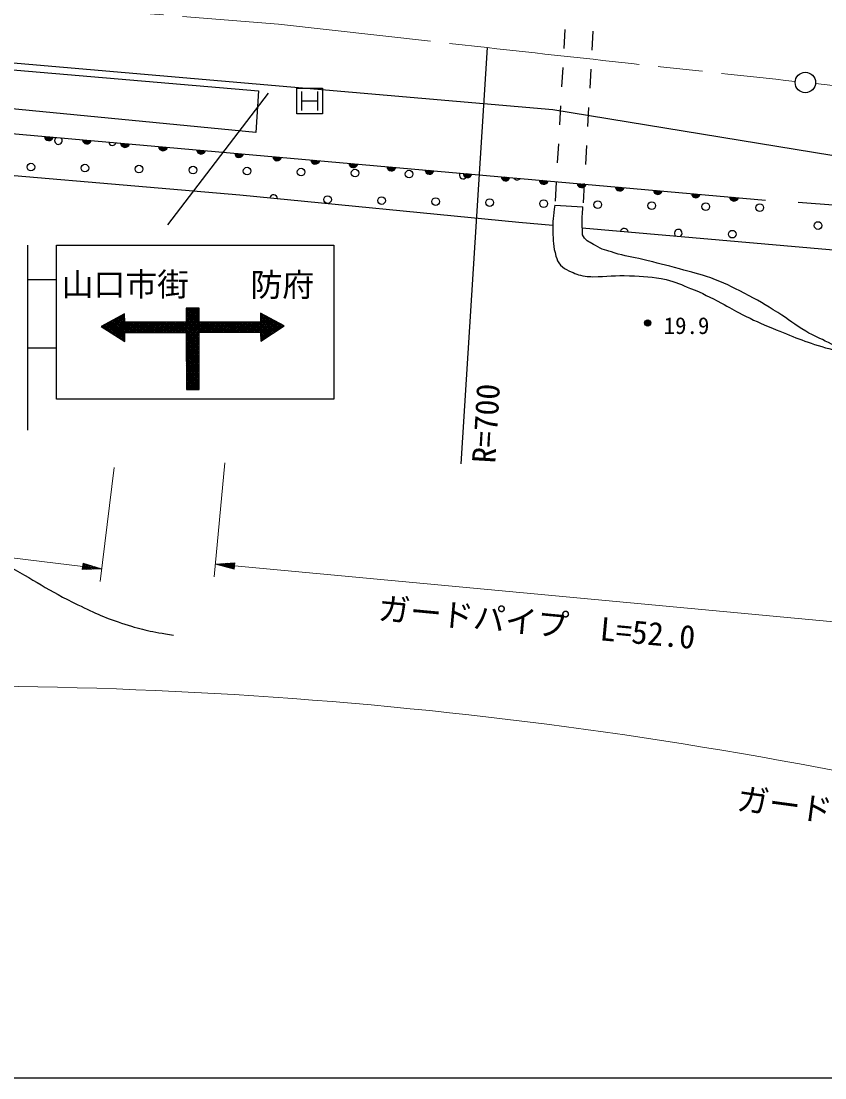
# Model space of a CAD drawing. Units: millimetres, scale not verified. Extents: x 40000 to 680000, y 20000 to 380000.
# Drawn here: x 172938 to 236040, y 205000 to 287966 of the extents above; entities that cross this region are included whole.
import ezdxf
from ezdxf.enums import TextEntityAlignment as Align

# ---------------------------------------------------------------- set-up
doc = ezdxf.new("R2010")
doc.units = ezdxf.units.MM
doc.header["$LTSCALE"] = 1000
doc.linetypes.add('CHAIN', pattern=[18.5, 12, -1.5, 3.5, -1.5])
for name, color, linetype, lineweight in [('M-BGD', 7, 'Continuous', 25), ('M-BMK', 2, 'CHAIN', 13), ('M-BMK-SRVR', 3, 'Continuous', 25), ('M-STR-HTXT', 7, 'Continuous', 13), ('M-STR-STR3', 7, 'Continuous', 25), ('M-STR-STRC', 7, 'Continuous', 25), ('M-STR-STRD', 7, 'Continuous', 25), ('M-TTL-BAND', 7, 'Continuous', 25)]:
    doc.layers.add(name, color=color, linetype=linetype, lineweight=lineweight)
doc.styles.add('ＭＳ ゴシック', font='')
doc.styles.get('ＭＳ ゴシック').set_extended_font_data('MS Gothic')

msp = doc.modelspace()

# ---------------------------------------------------------------- linework, layer by layer
at = {"layer": 'M-BGD'}
for p, q in [((215628, 287313), (215543, 285816)), ((217835, 287187), (217750, 285690)), ((215457, 284318), (215372, 282821)), ((217665, 284192), (217579, 282695)), ((215287, 281323), (215201, 279825)), ((217494, 281197), (217409, 279700)), ((215116, 278328), (215031, 276830)), ((217323, 278202), (217238, 276704)), ((214945, 275333), (214860, 273835)), ((217153, 275207), (217067, 273709)), ((214842, 273525), (217050, 273399))]:
    msp.add_line(p, q, dxfattribs=at)
for points in [[(146605, 281126), (154706, 280682), (231374, 273920)], [(152305, 277569), (163205, 276644), (190096, 274327), (212000, 272176), (214681, 271941)], [(233951, 273748), (266219, 271304), (305326, 267987), (324181, 267014), (344682, 266515), (374994, 266598), (384521, 266798)], [(216990, 271739), (247161, 269095), (286833, 265941), (314601, 263613), (336428, 263006), (355283, 262757), (373440, 262682), (386077, 263314), (384521, 266798)]]:
    msp.add_lwpolyline(points, dxfattribs=at)
for centre, radius in [((173706, 276509), 300), ((177948, 276430), 300), ((182190, 276351), 300), ((186432, 276272), 300), ((190674, 276193), 300), ((194916, 276114), 300), ((199158, 276036), 300), ((203399, 275957), 300), ((196997, 273954), 300), ((201239, 273875), 300), ((205481, 273796), 300), ((209723, 273717), 300), ((213965, 273638), 300), ((218207, 273559), 300), ((222449, 273481), 300), ((226690, 273402), 300), ((230932, 273323), 300), ((235506, 271920), 300), ((228772, 271241), 300), ((222132, 264270), 250), ((222132, 264270), 204), ((222132, 264270), 159), ((222132, 264270), 114), ((222132, 264270), 68.2), ((222132, 264270), 22.7)]:
    msp.add_circle(centre, radius, dxfattribs=at)
for centre, radius, start, end in [((175114, 278936), 354, 183.75726, 346.16243), ((175114, 278936), 283, 185.9813, 343.9384), ((175114, 278936), 212, 189.72762, 340.19207), ((175114, 278936), 142, 197.43935, 332.48034), ((175114, 278936), 100, 207.75701, 322.16268), ((175867, 278591), 300, 126.67597, 43.24372), ((178102, 278673), 354, 183.75726, 346.16243), ((178102, 278673), 283, 185.9813, 343.9384), ((178102, 278673), 212, 189.72762, 340.19207), ((178102, 278673), 142, 197.43935, 332.48034), ((178102, 278673), 100, 207.75701, 322.16268), ((180108, 278512), 300, 188.47468, 341.44501), ((181091, 278409), 354, 183.75726, 346.16243), ((181091, 278409), 283, 185.9813, 343.9384), ((181091, 278409), 212, 189.72762, 340.19207), ((181091, 278409), 142, 197.43935, 332.48034), ((181091, 278409), 100, 207.75701, 322.16268), ((184079, 278145), 354, 183.75726, 346.16243), ((184079, 278145), 283, 185.9813, 343.9384), ((184079, 278145), 212, 189.72762, 340.19207), ((184079, 278145), 142, 197.43935, 332.48034), ((184079, 278145), 100, 207.75701, 322.16268), ((187068, 277882), 354, 183.75726, 346.16243), ((187068, 277882), 283, 185.9813, 343.9384), ((187068, 277882), 212, 189.72762, 340.19207), ((187068, 277882), 142, 197.43935, 332.48034), ((187068, 277882), 100, 207.75701, 322.16268), ((190056, 277618), 354, 183.75726, 346.16243), ((190056, 277618), 283, 185.9813, 343.9384), ((190056, 277618), 212, 189.72762, 340.19207), ((190056, 277618), 142, 197.43935, 332.48034), ((190056, 277618), 100, 207.75701, 322.16268), ((193044, 277355), 354, 183.75726, 346.16243), ((193044, 277355), 283, 185.9813, 343.9384), ((193044, 277355), 212, 189.72762, 340.19207), ((193044, 277355), 142, 197.43935, 332.48034), ((193044, 277355), 100, 207.75701, 322.16268), ((196033, 277091), 354, 183.75726, 346.16243), ((196033, 277091), 283, 185.9813, 343.9384), ((196033, 277091), 212, 189.72762, 340.19207), ((196033, 277091), 142, 197.43935, 332.48034), ((196033, 277091), 100, 207.75701, 322.16268), ((199021, 276828), 354, 183.75726, 346.16243), ((199021, 276828), 283, 185.9813, 343.9384), ((199021, 276828), 212, 189.72762, 340.19207), ((199021, 276828), 142, 197.43935, 332.48034), ((199021, 276828), 100, 207.75701, 322.16268), ((202010, 276564), 354, 183.75726, 346.16243), ((202010, 276564), 283, 185.9813, 343.9384), ((202010, 276564), 212, 189.72762, 340.19207), ((202010, 276564), 142, 197.43935, 332.48034), ((202010, 276564), 100, 207.75701, 322.16268), ((204998, 276301), 354, 183.75726, 346.16243), ((204998, 276301), 283, 185.9813, 343.9384), ((204998, 276301), 212, 189.72762, 340.19207), ((204998, 276301), 142, 197.43935, 332.48034), ((204998, 276301), 100, 207.75701, 322.16268), ((207641, 275878), 300, 148.25434, 21.66535), ((207986, 276037), 354, 183.75726, 346.16243), ((207986, 276037), 283, 185.9813, 343.9384), ((207986, 276037), 212, 189.72762, 340.19207), ((207986, 276037), 142, 197.43935, 332.48034), ((207986, 276037), 100, 207.75701, 322.16268), ((210975, 275773), 354, 183.75726, 346.16243), ((210975, 275773), 283, 185.9813, 343.9384), ((210975, 275773), 212, 189.72762, 340.19207), ((210975, 275773), 142, 197.43935, 332.48034), ((210975, 275773), 100, 207.75701, 322.16268), ((211883, 275799), 300, 207.01553, 322.90416), ((213963, 275510), 354, 183.75726, 346.16243), ((213963, 275510), 283, 185.9813, 343.9384), ((213963, 275510), 212, 189.72762, 340.19207), ((213963, 275510), 142, 197.43935, 332.48034), ((213963, 275510), 100, 207.75701, 322.16268), ((216952, 275246), 354, 183.75726, 346.16243), ((216952, 275246), 283, 185.9813, 343.9384), ((216952, 275246), 212, 189.72762, 340.19207), ((216952, 275246), 142, 197.43935, 332.48034), ((216952, 275246), 100, 207.75701, 322.16268), ((219940, 274983), 354, 183.75726, 346.16243), ((219940, 274983), 283, 185.9813, 343.9384), ((219940, 274983), 212, 189.72762, 340.19207), ((219940, 274983), 142, 197.43935, 332.48034), ((219940, 274983), 100, 207.75701, 322.16268), ((222928, 274719), 354, 183.75726, 346.16243), ((222928, 274719), 283, 185.9813, 343.9384), ((222928, 274719), 212, 189.72762, 340.19207), ((222928, 274719), 142, 197.43935, 332.48034), ((222928, 274719), 100, 207.75701, 322.16268), ((192755, 274033), 300, 0.63094, 168.15462), ((225917, 274456), 354, 183.75726, 346.16243), ((225917, 274456), 283, 185.9813, 343.9384), ((225917, 274456), 212, 189.72762, 340.19207), ((225917, 274456), 142, 197.43935, 332.48034), ((225917, 274456), 100, 207.75701, 322.16268), ((228905, 274192), 354, 183.75726, 346.16243), ((228905, 274192), 283, 185.9813, 343.9384), ((228905, 274192), 212, 189.72762, 340.19207), ((228905, 274192), 142, 197.43935, 332.48034), ((228905, 274192), 100, 207.75701, 322.16268), ((220288, 271399), 300, 4.73015, 165.25243), ((224530, 271320), 300, 301.54993, 228.43265)]:
    msp.add_arc(centre, radius, start, end, dxfattribs=at)
for points, knots in [([(214842, 273525), (214710, 272601), (214664, 272291), (214684, 271496), (214703, 270719), (214704, 270266), (214928, 269523), (215017, 269226), (215073, 269042), (215283, 268813), (215493, 268583), (215664, 268500), (215948, 268370), (216421, 268153), (216697, 268024), (217211, 267949), (217452, 267913), (217589, 267907), (217832, 267904), (218949, 267889), (219576, 268039), (220692, 267982), (221823, 267923), (222468, 267912), (223574, 267671), (224355, 267501), (224761, 267283), (225503, 266984), (226473, 266593), (226986, 266303), (227919, 265831), (228563, 265506), (228893, 265268), (229538, 264945), (230456, 264484), (230980, 264244), (231932, 263858), (233539, 263207), (234428, 262789), (236100, 262329), (236756, 262148), (237752, 261886), (237807, 261974), (237860, 262057), (236903, 262435), (236322, 262728), (235630, 263076), (235215, 263221), (234548, 263614), (233660, 264137), (233227, 264531), (232353, 265078), (231343, 265709), (230774, 266062), (229715, 266607), (228709, 267125), (228139, 267414), (227077, 267804), (226146, 268147), (225596, 268255), (224638, 268514), (223517, 268817), (222884, 268969), (221756, 269245), (220875, 269461), (220359, 269499), (219495, 269777), (218909, 269966), (218550, 270025), (218024, 270347), (217630, 270587), (217328, 270667), (217078, 271056), (216968, 271228), (217024, 271370), (217004, 271573), (216964, 271987), (216971, 272222), (216990, 272637), (217003, 272936), (217011, 273039), (217050, 273399)], [0, 0, 0, 0, 1, 1, 1, 2, 2, 2, 3, 3, 3, 4, 4, 4, 5, 5, 5, 6, 6, 6, 7, 7, 7, 8, 8, 8, 9, 9, 9, 10, 10, 10, 11, 11, 11, 12, 12, 12, 13, 13, 13, 14, 14, 14, 15, 15, 15, 16, 16, 16, 17, 17, 17, 18, 18, 18, 19, 19, 19, 20, 20, 20, 21, 21, 21, 22, 22, 22, 23, 23, 23, 24, 24, 24, 25, 25, 25, 26, 26, 26, 27, 27, 27, 27]), ([(135138, 257990), (138978, 257873), (140051, 257902), (143179, 257567), (144303, 257446), (144939, 257416), (146051, 257217), (147046, 257038), (147622, 256979), (148574, 256638), (150239, 256042), (151078, 255477), (152673, 254712), (155377, 253413), (156874, 252647), (159574, 251340), (161911, 250208), (163239, 249612), (165565, 248458), (167971, 247265), (169317, 246590), (171683, 245318), (173927, 244113), (175089, 243259), (177381, 242148), (178789, 241466), (179591, 241089), (181083, 240619), (182540, 240159), (183112, 240059), (184896, 239754)], [0, 0, 0, 0, 1, 1, 1, 2, 2, 2, 3, 3, 3, 4, 4, 4, 5, 5, 5, 6, 6, 6, 7, 7, 7, 8, 8, 8, 9, 9, 9, 10, 10, 10, 10])]:
    msp.add_open_spline(points, degree=3, knots=knots, dxfattribs=at)
at = {"layer": 'M-BMK'}
msp.add_lwpolyline([(135597, 292342), (148722, 291309), (193146, 287722), (209526, 285884)], dxfattribs=at)
for start, end in [(263.69919, 263.80471), (263.81165, 263.90678)]:
    msp.add_arc((1659378, 13416773), 13210689, start, end, dxfattribs=at)
at = {"layer": 'M-BMK-SRVR'}
msp.add_line((209526, 285884), (207453, 253208), dxfattribs=at)
msp.add_circle((234508, 283150), 800, dxfattribs=at)
at = {"layer": 'M-STR-HTXT'}
for p, q in [((188934, 253298), (188100, 244337)), ((180229, 252909), (179137, 243976)), ((140275, 249738), (177769, 245151)), ((177799, 245399), (177739, 244903)), ((179258, 244969), (177739, 244903)), ((178043, 244916), (177745, 244952)), ((177751, 245002), (178346, 244929)), ((178650, 244942), (177757, 245052)), ((177763, 245101), (178954, 244955)), ((179258, 244969), (177769, 245151)), ((177775, 245200), (178966, 245055)), ((178675, 245141), (177781, 245250)), ((177787, 245300), (178383, 245227)), ((178091, 245313), (177793, 245349)), ((179258, 244969), (177799, 245399)), ((188192, 245332), (189709, 245442)), ((188192, 245332), (189663, 244944)), ((188192, 245332), (189686, 245193)), ((189681, 245144), (188486, 245255)), ((189690, 245243), (188496, 245354)), ((188780, 245177), (189676, 245094)), ((188799, 245376), (189695, 245293)), ((189672, 245044), (189074, 245100)), ((189700, 245343), (189102, 245398)), ((189369, 245022), (189667, 244994)), ((189406, 245420), (189704, 245393)), ((189663, 244944), (189709, 245442)), ((189686, 245193), (237575, 240735))]:
    msp.add_line(p, q, dxfattribs=at)
msp.add_arc((167574, -128852), 364611, 78.7676, 94.28792, dxfattribs=at)
at = {"layer": 'M-STR-STR3'}
msp.add_lwpolyline([(136036, 289666), (141745, 285709), (148873, 285769), (159409, 285249), (191582, 282490), (191356, 279235), (159522, 282310), (151405, 282536), (146996, 282536), (146650, 281998), (148750, 280793), (150147, 279727), (152051, 277926), (153046, 276524), (154206, 274497), (155081, 272492), (155985, 268739), (156196, 264880), (155985, 263177), (146610, 244257)], dxfattribs=at)
at = {"layer": 'M-STR-STRC'}
for p, q in [((192324, 282315), (184419, 271973)), ((194586, 280701), (194586, 282701)), ((194586, 282701), (196586, 282701)), ((194961, 282451), (194961, 280951)), ((196211, 282451), (196211, 280951)), ((196586, 282701), (196586, 280701)), ((194961, 281701), (196211, 281701)), ((196586, 280701), (194586, 280701)), ((173442, 270386), (173442, 255846)), ((175716, 258274), (175716, 270386)), ((175716, 270386), (197495, 270386)), ((173442, 267693), (175716, 267693)), ((179648, 263727), (180750, 264825)), ((179734, 263671), (181059, 264992)), ((179820, 263616), (181065, 264856)), ((179906, 263561), (181066, 264716)), ((181674, 263513), (180501, 264690)), ((181815, 263513), (180593, 264740)), ((181069, 264404), (180685, 264790)), ((181068, 264547), (180776, 264839)), ((181066, 264690), (180868, 264889)), ((181065, 264833), (180960, 264938)), ((181064, 264976), (181052, 264988)), ((185886, 265387), (185943, 265444)), ((186923, 264382), (185886, 265420)), ((186810, 264354), (185887, 265277)), ((185888, 265247), (186084, 265443)), ((185889, 265108), (186225, 265443)), ((186669, 264354), (185889, 265133)), ((185891, 264968), (186366, 265443)), ((186528, 264353), (185891, 264990)), ((186387, 264353), (185892, 264847)), ((185893, 264828), (186508, 265443)), ((185894, 264688), (186649, 265443)), ((186246, 264352), (185894, 264704)), ((185896, 264549), (186791, 265443)), ((185898, 264409), (186922, 265433)), ((185982, 264352), (186922, 265291)), ((186923, 264524), (186003, 265443)), ((186124, 264352), (186922, 265150)), ((186923, 264666), (186145, 265443)), ((186266, 264353), (186922, 265009)), ((186922, 264807), (186286, 265443)), ((186407, 264353), (186922, 264868)), ((186922, 264949), (186428, 265443)), ((186549, 264353), (186922, 264727)), ((186922, 265090), (186569, 265443)), ((186922, 265232), (186711, 265443)), ((186922, 265374), (186852, 265443)), ((190936, 263539), (192188, 264787)), ((191079, 263540), (192281, 264738)), ((191221, 263541), (192373, 264689)), ((191737, 264620), (192003, 264885)), ((191737, 264478), (192096, 264836)), ((191738, 264903), (191819, 264983)), ((191738, 264761), (191911, 264934)), ((192975, 263646), (191738, 264888)), ((192890, 263590), (191738, 264747)), ((193061, 263702), (191746, 265022)), ((193147, 263758), (192046, 264862)), ((193232, 263813), (192346, 264703)), ((179303, 263948), (179514, 264158)), ((179588, 263765), (179308, 264046)), ((179389, 263892), (179823, 264324)), ((179979, 263515), (179399, 264096)), ((179475, 263837), (180132, 264491)), ((180369, 263264), (179491, 264146)), ((179562, 263782), (180441, 264658)), ((180760, 263013), (179583, 264195)), ((181069, 262845), (179675, 264245)), ((181070, 262986), (179767, 264294)), ((181070, 263127), (179858, 264344)), ((181071, 263268), (179950, 264393)), ((179993, 263506), (181067, 264576)), ((181071, 263409), (180042, 264443)), ((180079, 263450), (181069, 264436)), ((181109, 263513), (180134, 264492)), ((180165, 263395), (181111, 264337)), ((181250, 263513), (180226, 264542)), ((180251, 263340), (181253, 264338)), ((181392, 263513), (180317, 264591)), ((180337, 263284), (181395, 264338)), ((181533, 263513), (180409, 264641)), ((180424, 263229), (181537, 264338)), ((180510, 263174), (181679, 264339)), ((180596, 263119), (181821, 264339)), ((181134, 263513), (181963, 264340)), ((181956, 263513), (181135, 264337)), ((181275, 263513), (182105, 264340)), ((182098, 263513), (181276, 264338)), ((181417, 263513), (182248, 264341)), ((182239, 263513), (181417, 264338)), ((182380, 263513), (181557, 264339)), ((181559, 263513), (182390, 264341)), ((182521, 263513), (181698, 264339)), ((181700, 263513), (182532, 264341)), ((182663, 263513), (181839, 264339)), ((181842, 263513), (182674, 264342)), ((182804, 263512), (181980, 264340)), ((181983, 263513), (182816, 264342)), ((182945, 263512), (182120, 264340)), ((182125, 263513), (182958, 264343)), ((183086, 263512), (182261, 264341)), ((182267, 263513), (183100, 264343)), ((183227, 263512), (182402, 264341)), ((182408, 263513), (183242, 264344)), ((183369, 263512), (182543, 264341)), ((182550, 263513), (183384, 264344)), ((183510, 263512), (182683, 264342)), ((182692, 263513), (183527, 264344)), ((183651, 263512), (182824, 264342)), ((182833, 263512), (183669, 264345)), ((183792, 263512), (182965, 264343)), ((182975, 263512), (183811, 264345)), ((183934, 263512), (183106, 264343)), ((183116, 263512), (183953, 264346)), ((184075, 263512), (183246, 264344)), ((183258, 263512), (184095, 264346)), ((184216, 263512), (183387, 264344)), ((183400, 263512), (184237, 264346)), ((184357, 263512), (183528, 264344)), ((183541, 263512), (184379, 264347)), ((184498, 263512), (183669, 264345)), ((183683, 263512), (184521, 264347)), ((184640, 263512), (183809, 264345)), ((183825, 263512), (184663, 264348)), ((184781, 263512), (183950, 264346)), ((183966, 263512), (184805, 264348)), ((184922, 263512), (184091, 264346)), ((184108, 263512), (184948, 264349)), ((185063, 263511), (184231, 264346)), ((184249, 263512), (185090, 264349)), ((185205, 263511), (184372, 264347)), ((184391, 263512), (185232, 264349)), ((185346, 263511), (184513, 264347)), ((184533, 263512), (185374, 264350)), ((185487, 263511), (184654, 264348)), ((184674, 263512), (185516, 264350)), ((185628, 263511), (184794, 264348)), ((184816, 263512), (185658, 264351)), ((185769, 263511), (184935, 264349)), ((184958, 263512), (185800, 264351)), ((186925, 262493), (185076, 264349)), ((185099, 263511), (185942, 264352)), ((186925, 262635), (185217, 264349)), ((185241, 263511), (186084, 264352)), ((186924, 262777), (185357, 264350)), ((185382, 263511), (186227, 264352)), ((186924, 262919), (185498, 264350)), ((185524, 263511), (186369, 264353)), ((186924, 263060), (185639, 264351)), ((185666, 263511), (186511, 264353)), ((186924, 263202), (185780, 264351)), ((185807, 263511), (186653, 264354)), ((185888, 263451), (186795, 264354)), ((185889, 263311), (186937, 264355)), ((185890, 263171), (187079, 264355)), ((185892, 263030), (187221, 264355)), ((185893, 262890), (187363, 264356)), ((185894, 262750), (187506, 264356)), ((185895, 262610), (187648, 264357)), ((186105, 264352), (185896, 264561)), ((185964, 264352), (185898, 264418)), ((186924, 263344), (185920, 264351)), ((186924, 263486), (186061, 264352)), ((187040, 263511), (186202, 264352)), ((187180, 263512), (186343, 264353)), ((187320, 263513), (186483, 264353)), ((187460, 263514), (186624, 264354)), ((186691, 264354), (186923, 264585)), ((187601, 263515), (186765, 264354)), ((186833, 264354), (186923, 264444)), ((187741, 263516), (186906, 264354)), ((186940, 263510), (187790, 264357)), ((187881, 263517), (187046, 264355)), ((187083, 263512), (187932, 264357)), ((188021, 263518), (187187, 264355)), ((187225, 263513), (188074, 264358)), ((188161, 263519), (187328, 264356)), ((187368, 263514), (188216, 264358)), ((188301, 263520), (187469, 264356)), ((187511, 263515), (188358, 264359)), ((188441, 263521), (187609, 264357)), ((187654, 263516), (188500, 264359)), ((188582, 263522), (187750, 264357)), ((187796, 263517), (188642, 264360)), ((188722, 263523), (187891, 264357)), ((187939, 263518), (188785, 264360)), ((188862, 263524), (188032, 264358)), ((188082, 263519), (188927, 264360)), ((189002, 263525), (188172, 264358)), ((188224, 263520), (189069, 264361)), ((189142, 263526), (188313, 264359)), ((188367, 263521), (189211, 264361)), ((189282, 263527), (188454, 264359)), ((188510, 263522), (189353, 264362)), ((189423, 263528), (188594, 264359)), ((188653, 263523), (189495, 264362)), ((189563, 263529), (188735, 264360)), ((188795, 263524), (189637, 264363)), ((189703, 263530), (188876, 264360)), ((188938, 263525), (189779, 264363)), ((189843, 263531), (189017, 264361)), ((189081, 263526), (189921, 264363)), ((189983, 263532), (189157, 264361)), ((189223, 263527), (190064, 264364)), ((190123, 263533), (189298, 264362)), ((189366, 263528), (190206, 264364)), ((190263, 263534), (189439, 264362)), ((189509, 263529), (190348, 264365)), ((190404, 263535), (189580, 264362)), ((189652, 263530), (190490, 264365)), ((190544, 263536), (189720, 264363)), ((189794, 263531), (190632, 264365)), ((190684, 263537), (189861, 264363)), ((189937, 263532), (190774, 264366)), ((190824, 263538), (190002, 264364)), ((190080, 263533), (190916, 264366)), ((190964, 263539), (190143, 264364)), ((190222, 263534), (191058, 264367)), ((191104, 263540), (190283, 264364)), ((190365, 263535), (191200, 264367)), ((191245, 263541), (190424, 264365)), ((190508, 263536), (191342, 264368)), ((191385, 263542), (190565, 264365)), ((190651, 263537), (191485, 264368)), ((191525, 263543), (190706, 264366)), ((190793, 263538), (191627, 264368)), ((191665, 263544), (190846, 264366)), ((192205, 263145), (190987, 264367)), ((192290, 263200), (191128, 264367)), ((192376, 263256), (191269, 264367)), ((191364, 263542), (192466, 264640)), ((192461, 263312), (191409, 264368)), ((191507, 263543), (192558, 264590)), ((192547, 263368), (191550, 264368)), ((191650, 263544), (192650, 264541)), ((192633, 263423), (191691, 264369)), ((192804, 263535), (191737, 264605)), ((192718, 263479), (191737, 264464)), ((191740, 263494), (192743, 264492)), ((191742, 263354), (192835, 264443)), ((191743, 263214), (192928, 264394)), ((191745, 263075), (193020, 264345)), ((191747, 262935), (193113, 264296)), ((191899, 262946), (193205, 264247)), ((192307, 263212), (193297, 264198)), ((193318, 263869), (192645, 264544)), ((192716, 263477), (193390, 264149)), ((193403, 263925), (192945, 264385)), ((193124, 263743), (193482, 264100)), ((193489, 263981), (193245, 264226)), ((193533, 264009), (193575, 264051)), ((193575, 264036), (193544, 264067)), ((180682, 263063), (181072, 263451)), ((180768, 263008), (181071, 263310)), ((180855, 262953), (181070, 263168)), ((180941, 262898), (181070, 263026)), ((186925, 262352), (185889, 263391)), ((186925, 262210), (185890, 263249)), ((186925, 262068), (185891, 263106)), ((185896, 262470), (186924, 263495)), ((185897, 262330), (186924, 263353)), ((185898, 262190), (186924, 263212)), ((185899, 262050), (186924, 263071)), ((192119, 263089), (191741, 263469)), ((192033, 263033), (191742, 263325)), ((191948, 262977), (191744, 263182)), ((191862, 262922), (191745, 263039)), ((173442, 262306), (175716, 262306)), ((181027, 262842), (181069, 262884)), ((186925, 261926), (185892, 262963)), ((186925, 261785), (185893, 262820)), ((186925, 261643), (185894, 262678)), ((186925, 261501), (185895, 262535)), ((186925, 261359), (185896, 262392)), ((186925, 261218), (185897, 262249)), ((185900, 261910), (186924, 262930)), ((185901, 261770), (186924, 262789)), ((185902, 261630), (186925, 262648)), ((185903, 261489), (186925, 262507)), ((185904, 261349), (186925, 262366)), ((185905, 261209), (186925, 262225)), ((191776, 262866), (191747, 262895)), ((186925, 261076), (185899, 262106)), ((186925, 260934), (185900, 261964)), ((186926, 260792), (185901, 261821)), ((186926, 260651), (185902, 261678)), ((186926, 260509), (185903, 261535)), ((186926, 260367), (185904, 261393)), ((185907, 261069), (186925, 262084)), ((185908, 260929), (186925, 261943)), ((185909, 260789), (186925, 261802)), ((185910, 260649), (186925, 261660)), ((185911, 260509), (186925, 261519)), ((185912, 260369), (186925, 261378)), ((186926, 260225), (185905, 261250)), ((186926, 260083), (185906, 261107)), ((186926, 259942), (185907, 260964)), ((186926, 259800), (185908, 260821)), ((186926, 259658), (185910, 260679)), ((186926, 259516), (185911, 260536)), ((185913, 260229), (186925, 261237)), ((185914, 260089), (186925, 261096)), ((185915, 259948), (186925, 260955)), ((185916, 259808), (186926, 260814)), ((185917, 259668), (186926, 260673)), ((185918, 259528), (186926, 260532)), ((186926, 259375), (185912, 260393)), ((186926, 259233), (185913, 260250)), ((186926, 259091), (185914, 260107)), ((186843, 259033), (185915, 259965)), ((186702, 259033), (185916, 259822)), ((185919, 259388), (186926, 260391)), ((185920, 259248), (186926, 260250)), ((185922, 259108), (186926, 260109)), ((185988, 259033), (186926, 259967)), ((186130, 259033), (186926, 259826)), ((186561, 259033), (185917, 259679)), ((186420, 259033), (185918, 259536)), ((186278, 259033), (185919, 259394)), ((186137, 259033), (185920, 259251)), ((185996, 259033), (185922, 259108)), ((186272, 259033), (186926, 259685)), ((186413, 259033), (186926, 259544)), ((186555, 259033), (186926, 259403)), ((186697, 259033), (186926, 259262)), ((186838, 259033), (186926, 259121))]:
    msp.add_line(p, q, dxfattribs=at)
msp.add_lwpolyline([(197495, 270386), (197495, 258274), (175716, 258274)], dxfattribs=at)
for points in [[(185922, 259033), (186927, 259033), (186924, 263510), (191740, 263545), (191747, 262847), (193587, 264044), (191738, 265026), (191737, 264369), (181070, 264337), (181063, 264994), (179221, 264000), (181069, 262815), (181072, 263513), (185888, 263511)], [(186922, 265443), (186020, 265443), (185885, 265444), (185898, 264351), (186923, 264354)]]:
    msp.add_lwpolyline(points, close=True, dxfattribs=at)
at = {"layer": 'M-STR-STRD'}
msp.add_lwpolyline([(133471, 280546), (135010, 282136), (137425, 284015), (139924, 285192), (142525, 285976), (145374, 286534), (149710, 286730), (160498, 285718), (214687, 281026), (241073, 276721), (296921, 272087), (326002, 270136), (337245, 269811), (355827, 269741), (384661, 270849), (405380, 272080), (424798, 273775), (440454, 275541), (457070, 277816), (478469, 281407), (492723, 284025)], dxfattribs=at)
at = {"layer": 'M-TTL-BAND'}
msp.add_line((40000, 205000), (579000, 205000), dxfattribs=at)

# ---------------------------------------------------------------- texts
at = {"layer": 'M-BGD', "style": 'ＭＳ ゴシック'}
msp.add_text('19.9', height=1320, dxfattribs=at).set_placement((223382, 263006), align=Align.BOTTOM_LEFT)
at = {"layer": 'M-BMK-SRVR', "style": 'ＭＳ ゴシック'}
msp.add_text('R=700', height=1833, rotation=86.612, dxfattribs=at).set_placement((209247, 253274), align=Align.MIDDLE_LEFT)
at = {"layer": 'M-STR-HTXT', "style": 'ＭＳ ゴシック'}
for s, rotation, p in [('ガードパイプ  L=52.0', 354.682, (213287, 239280)), ('ガードパイプ  L=239.0', 352.278, (241969, 223752))]:
    msp.add_text(s, height=1833, rotation=rotation, dxfattribs=at).set_placement(p, align=Align.BOTTOM_CENTER)
at = {"layer": 'M-STR-STRC', "style": 'ＭＳ ゴシック'}
for s, p in [('山口市街', (181118, 265831)), ('防府', (193449, 265802))]:
    msp.add_text(s, height=1833, dxfattribs=at).set_placement(p, align=Align.BOTTOM_CENTER)

doc.saveas('drawing.dxf')
